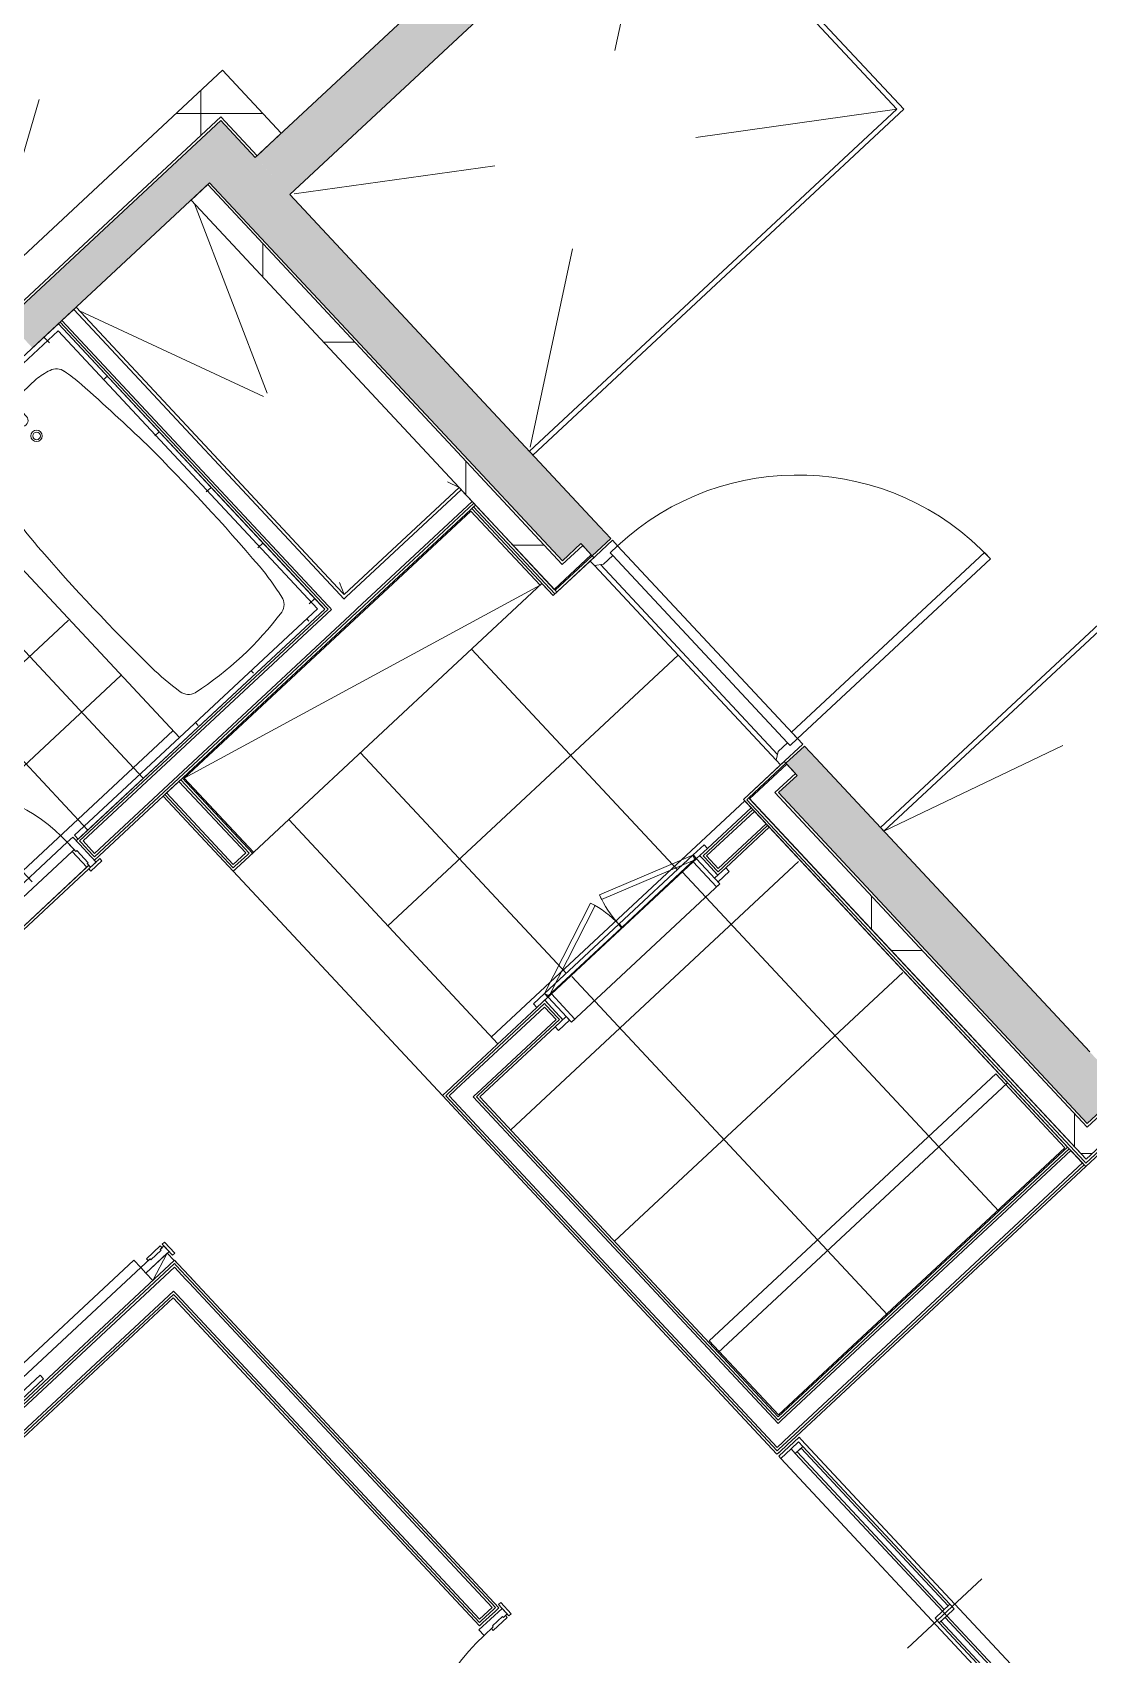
# Model space of a CAD drawing. Header units: millimetres. Extents: x -71377 to 516042, y -145869 to 441446.
# Drawn here: x 202906 to 207070, y 185870 to 192270 of the extents above; entities that cross this region are included whole.
import ezdxf

# ---------------------------------------------------------------- set-up
doc = ezdxf.new("R2010")
doc.units = ezdxf.units.MM
doc.header["$LTSCALE"] = 1000
doc.linetypes.add('_점선_S_', pattern=[1.6, 0.8, -0.8])
for name, color, linetype, lineweight in [('_ A-furn _', 6, 'Continuous', 5), ('A-door', 4, 'Continuous', 5), ('A-door-hdln', 8, 'Continuous', 5), ('A-ele-8', 8, 'Continuous', 5), ('A-fnsh', 5, 'Continuous', 5), ('A-fnsh-4', 4, 'Continuous', 5), ('A-furn', 6, 'Continuous', 5), ('A-glas', 5, 'Continuous', 5), ('A-hat', 251, 'Continuous', 5), ('A-insu', 251, 'Continuous', 5), ('A-wind', 4, 'Continuous', 5), ('A-wind-hdln', 8, 'Continuous', 5), ('A_cwall', 2, 'Continuous', 5), ('A_fnsh', 5, 'Continuous', 5), ('A_fnsh-4', 4, 'Continuous', 5), ('AA_오픈', 8, '_점선_S_', 5), ('AA_위생', 4, 'Continuous', 5), ('패밀리로 가져오기', 8, 'Continuous', 5)]:
    doc.layers.add(name, color=color, linetype=linetype, lineweight=lineweight)
pattern_1 = [(0, (-96985.9, -23353.2), (0, 800), []), (90, (-96985.9, -23353.2), (-800, 5e-14), [])]
pattern_2 = [(0, (165969.5, 243949.9), (0, 800), []), (90, (165969.5, 243949.9), (-800, 5e-14), [])]

# ---------------------------------------------------------------- blocks, each defined once
blk = doc.blocks.new('3D_세대_욕조 - 욕조_dwg-2440840-지반층 배치도')
at = {"layer": '패밀리로 가져오기'}
for p, q in [((80.7, -267.7), (80.7, -193.5)), ((26.2, -265.1), (26.2, -276)), ((27.2, -277), (32, -277)), ((162.4, -322), (67.6, -321.1)), ((162.4, -368), (67.8, -368.9)), ((26.2, -414), (26.2, -424.9)), ((27.2, -413), (32, -413)), ((80.8, -422.3), (48.8, -422.3))]:
    blk.add_line(p, q, dxfattribs=at)
at = {"layer": '패밀리로 가져오기', "flags": 128}
for points in [[(6.2, -262.1), (6.2, -240.1), (1.5, -218.6), (-5, -218.6), (-5, -283.6), (1.5, -283.6)], [(6.2, -427.9), (6.2, -449.9), (1.5, -471.4), (-5, -471.4), (-5, -406.4), (1.5, -406.4)]]:
    blk.add_lwpolyline(points, close=True, dxfattribs=at)
for points in [[(5.8, -238.1), (34.2, -238.1), (34.2, -264.1), (27.2, -264.1)], [(5.8, -264.1), (11.2, -264.1), (11.9, -264.2), (12.7, -264.4), (13.3, -264.8), (13.7, -265.2), (13.9, -265.5), (17.6, -299)], [(17.6, -299), (17.7, -299.5), (17.8, -300.2), (18, -300.7), (18.2, -301.3), (18.6, -301.9), (19.1, -302.3), (19.7, -302.7), (20.5, -302.9), (21, -303), (32, -303)], [(47.3, -303.8), (45.9, -304.5), (33.1, -304.5), (32, -304), (32, -276), (33.1, -275.5), (45.9, -275.5)], [(47.3, -320.5), (47.3, -317.8), (47.5, -268.5)], [(115, -321.6), (103.8, -317.2), (101.3, -315.3), (99.2, -313.3), (97.4, -311.1), (96, -308.9), (94.9, -306.7), (94.2, -304.7), (94, -303.6), (93.8, -302.3), (93.7, -301.3), (93.2, -279.4), (93, -277.7), (92.6, -275.9), (91.8, -274.1), (90.8, -272.6), (89.6, -271.2), (88.1, -270), (86.4, -269), (84.6, -268.3), (82.6, -267.8), (80.8, -267.7), (48.8, -267.7)], [(47.5, -421.5), (47.3, -372.2), (47.3, -369.5)], [(80.7, -496.5), (80.7, -422.3), (82.6, -422.1), (84.6, -421.7), (86.5, -421), (88.1, -420), (89.6, -418.8), (90.8, -417.4), (91.8, -415.8), (92.6, -414.1), (93, -412.3), (93.2, -410.6), (93.7, -388.7), (93.8, -387.7), (94, -386.4), (94.2, -385.3), (94.9, -383.3), (96, -381.1), (97.4, -378.8), (99.2, -376.7), (101.3, -374.6), (103.8, -372.7), (115.1, -368.4)], [(17.6, -391), (13.9, -424.5), (13.7, -424.8), (13.3, -425.1), (12.7, -425.5), (12, -425.8), (11.2, -425.9), (5.8, -425.9)], [(5.8, -451.9), (34.2, -451.9), (34.2, -425.9), (27.2, -425.9)], [(32, -387), (21, -387), (20.5, -387), (19.7, -387.3), (19.1, -387.7), (18.6, -388.1), (18.2, -388.7), (18, -389.3), (17.8, -389.8), (17.7, -390.4), (17.6, -391)], [(47.4, -413.8), (45.9, -414.5), (33.1, -414.5), (32, -414), (32, -386), (33.1, -385.5), (45.9, -385.5)]]:
    blk.add_lwpolyline(points, dxfattribs=at)
at = {"layer": '패밀리로 가져오기'}
for radius in [22.4, 15.2]:
    blk.add_circle((245, -345), radius, dxfattribs=at)
for centre, radius, start, end in [((1072.4, -9036.5), 9000, 93.20867, 95.45374), ((865.5, -7930.6), 7885.6, 87.42177, 92.15754), ((1152.4, -1251.1), 1200, 79.56604, 86.762), ((145, -145), 55, 101.53814, 164.07437), ((274, -674.5), 600, 95.45374, 103.63523), ((1359.8, -125), 55, 14.07704, 79.56608), ((61.5, -345), 1371.6, 350.20366, 9.79634), ((399.8, -217.7), 320, 164.07437, 175.65477), ((27.2, -265.1), 1, 90, 180), ((27.2, -276), 1, 180, 270), ((39.5, -291.2), 16.9, 112.1442, 116.26804), ((39.5, -288.8), 16.9, 243.73196, 247.8558), ((39.5, -291.2), 16.9, 62.07582, 67.8558), ((48.8, -269.2), 1.5, 90.00123, 153.19502), ((69.8, -345), 28, 154.73559, 205.26441), ((17.8, -320.5), 29.5, 334.73559, 0), ((17.8, -369.5), 29.5, 360, 25.26441), ((69.8, -345), 24, 95.3125, 265.19886), ((134.7, -345), 23.2, 270.686, 89.3143), ((162.2, -345), 23, 270, 90), ((27.2, -414), 1, 90, 180), ((27.2, -424.9), 1, 180, 270), ((39.5, -401.2), 16.9, 112.1442, 116.26804), ((39.5, -398.8), 16.9, 243.73196, 247.8558), ((39.5, -401.2), 16.9, 62.42125, 67.8558), ((48.8, -420.8), 1.5, 206.80498, 269.99877), ((399.8, -472.3), 320, 184.34523, 195.92563), ((145, -545), 55, 195.92563, 258.46186), ((274, -15.5), 600, 256.36477, 264.54626), ((1072.4, 8346.5), 9000, 264.54626, 266.79133), ((865.5, 7240.6), 7885.6, 267.84246, 272.57823), ((1152.4, 561.1), 1200, 273.238, 280.43396), ((1359.8, -565), 55, 280.43392, 345.92296)]:
    blk.add_arc(centre, radius, start, end, dxfattribs=at)
blk = doc.blocks.new('3D_세대_욕조 - 3D_세대_욕조-2060221-지반층 배치도')
at = {"layer": 'AA_위생'}
for p, q in [((1500, 0), (0, 0)), ((0, 0), (0, -745)), ((1500, -745), (1500, 0)), ((100, -745), (1500, -745))]:
    blk.add_line(p, q, dxfattribs=at)
blk.add_blockref('3D_세대_욕조 - 욕조_dwg-2440840-지반층 배치도', (0, 0))
blk = doc.blocks.new('3D_수납가구 - 실선_ 대각선X-2428984-지반층 배치도')
at = {"layer": '_ A-furn _'}
for p, q in [((0, 1545), (400, 1545)), ((0, 0), (0, 1545)), ((400, 1545), (400, 0)), ((400, 0), (0, 0))]:
    blk.add_line(p, q, dxfattribs=at)
blk = doc.blocks.new('3D_수납가구 - 3D_수납가구-2428817-지반층 배치도')
at = {"layer": '_ A-furn _'}
for p, q in [((0, 1545), (400, 1545)), ((0, 0), (0, 1545)), ((400, 1545), (0, 0)), ((400, 0), (0, 0))]:
    blk.add_line(p, q, dxfattribs=at)
blk = doc.blocks.new('3D_팬트리문 - _A_팬트리문_8X23_2-2362849-지반층 배치도')
at = {"layer": 'A-furn'}
for p, q in [((-24.1, 209.3), (-400, 72.5)), ((-24.1, 209.3), (-17.3, 190.5)), ((24.1, 209.3), (17.3, 190.5)), ((24.1, 209.3), (400, 72.5)), ((-393.2, 53.7), (-17.3, 190.5)), ((393.2, 53.7), (17.3, 190.5)), ((-460, 72.5), (-460, 52.5)), ((-401, 72.5), (-460, 72.5)), ((-401, 52.5), (-401, 72.5)), ((-2, 72.5), (-400, 72.5)), ((-400, 72.5), (-400, 55.5)), ((-400, 72.5), (-393.2, 53.7)), ((-2, 55.5), (-2, 72.5)), ((2, 72.5), (2, 55.5)), ((400, 72.5), (2, 72.5)), ((400, 72.5), (393.2, 53.7)), ((400, 55.5), (400, 72.5)), ((460, 72.5), (401, 72.5)), ((401, 72.5), (401, 52.5)), ((460, 52.5), (460, 72.5)), ((-460, 52.5), (-401, 52.5)), ((-400, 55.5), (-2, 55.5)), ((-400, 52.5), (-400, -82.5)), ((-382, 52.5), (-400, 52.5)), ((-382, -82.5), (-382, 52.5)), ((2, 55.5), (400, 55.5)), ((400, 52.5), (382, 52.5)), ((382, 52.5), (382, -82.5)), ((400, -82.5), (400, 52.5)), ((401, 52.5), (460, 52.5)), ((-400, -52.5), (-460, -52.5)), ((-460, -52.5), (-460, -72.5)), ((-400, -72.5), (-400, -52.5)), ((460, -52.5), (400, -52.5)), ((400, -52.5), (400, -72.5)), ((460, -72.5), (460, -52.5)), ((-460, -72.5), (-400, -72.5)), ((-400, -82.5), (-382, -82.5)), ((-400, -82.5), (400, -82.5)), ((382, -82.5), (400, -82.5)), ((400, -72.5), (460, -72.5))]:
    blk.add_line(p, q, dxfattribs=at)
for centre, start, end in [((-400, 72.5), 360, 20), ((400, 72.5), 160, 180)]:
    blk.add_arc(centre, 400, start, end, dxfattribs=at)
blk = doc.blocks.new('세대외여닫이문 - _A_WD_9x23_90도-2440023-지반층 배치도')
at = {"layer": 'A-door'}
for p, q in [((-470, 69.5), (-410, 69.5)), ((-470, 57.5), (-470, 69.5)), ((-410, 69.5), (-410, 57.5)), ((410, 69.5), (470, 69.5)), ((410, 57.5), (410, 69.5)), ((470, 69.5), (470, 57.5)), ((-410, 57.5), (-470, 57.5)), ((-450, 57.5), (-420, 57.5)), ((-450, -67.5), (-450, 57.5)), ((-425, 37.5), (-425, -17.5)), ((-420, 37.5), (-425, 37.5)), ((-425, 37.5), (-420, 37.5)), ((-425, -17.5), (-425, 37.5)), ((-420, 57.5), (-420, 37.5)), ((-420, 37.5), (-420, 47.5)), ((-420, 47.5), (-410, 47.5)), ((-410, 47.5), (-410, -27.5)), ((470, 57.5), (410, 57.5)), ((410, 47.5), (420, 47.5)), ((410, -27.5), (410, 47.5)), ((420, 57.5), (450, 57.5)), ((420, 37.5), (420, 57.5)), ((420, 47.5), (420, 37.5)), ((420, 37.5), (425, 37.5)), ((425, 37.5), (420, 37.5)), ((425, 37.5), (425, -17.5)), ((425, -17.5), (425, 37.5)), ((450, 57.5), (450, -67.5)), ((450, 47.5), (490, 47.5)), ((450, -67.5), (450, 47.5)), ((-425, -17.5), (-420, -17.5)), ((-420, -17.5), (-425, -17.5)), ((-420, -17.5), (-420, -67.5)), ((-420, -27.5), (-420, -17.5)), ((-410, -27.5), (-420, -27.5)), ((420, -27.5), (410, -27.5)), ((420, -17.5), (420, -27.5)), ((425, -17.5), (420, -17.5)), ((420, -17.5), (425, -17.5)), ((420, -67.5), (420, -17.5)), ((-420, -67.5), (-450, -67.5)), ((380, -67.5), (380, -907.5)), ((380, -67.5), (420, -67.5)), ((420, -67.5), (420, -907.5)), ((450, -67.5), (420, -67.5)), ((490, -67.5), (450, -67.5)), ((380, -907.5), (420, -907.5))]:
    blk.add_line(p, q, dxfattribs=at)
at = {"layer": 'A-door-hdln'}
for p, q in [((-425, 37.5), (-420, 37.5)), ((-420, 37.5), (-425, 37.5)), ((-420, 37.5), (-420, 57.5)), ((-420, 47.5), (-420, 37.5)), ((-410, 47.5), (-420, 47.5)), ((420, 47.5), (410, 47.5)), ((420, 57.5), (420, 37.5)), ((425, 37.5), (420, 37.5)), ((420, 37.5), (425, 37.5)), ((490, -67.5), (450, 47.5)), ((-420, -17.5), (-425, -17.5)), ((-425, -17.5), (-420, -17.5)), ((-420, -67.5), (-420, -17.5)), ((-420, -17.5), (-420, -27.5)), ((-420, -27.5), (-410, -27.5)), ((410, -27.5), (420, -27.5)), ((420, -17.5), (425, -17.5)), ((420, -27.5), (420, -17.5)), ((420, -17.5), (420, -67.5)), ((425, -17.5), (420, -17.5)), ((320, -827.5), (320, -647.5)), ((320, -647.5), (340, -647.5)), ((340, -647.5), (340, -807.5)), ((480, -647.5), (460, -647.5)), ((460, -647.5), (460, -807.5)), ((480, -827.5), (480, -647.5)), ((370, -827.5), (320, -827.5)), ((340, -807.5), (370, -807.5)), ((370, -787.5), (380, -787.5)), ((370, -847.5), (370, -787.5)), ((380, -787.5), (380, -847.5)), ((420, -787.5), (420, -847.5)), ((430, -787.5), (420, -787.5)), ((430, -847.5), (430, -787.5)), ((460, -807.5), (430, -807.5)), ((430, -827.5), (480, -827.5)), ((380, -847.5), (370, -847.5)), ((420, -847.5), (430, -847.5))]:
    blk.add_line(p, q, dxfattribs=at)
blk.add_arc((420, -67.5), 840, 180, 270, dxfattribs=at)
blk = doc.blocks.new('세대외여닫이문 - _A_ABS_7_5X21_90도-V26-지반층 배치도')
at = {"layer": 'A-door'}
for p, q in [((-395, 74.5), (-335, 74.5)), ((-395, 62.5), (-395, 74.5)), ((-335, 74.5), (-335, 62.5)), ((335, 74.5), (395, 74.5)), ((335, 62.5), (335, 74.5)), ((395, 74.5), (395, 62.5)), ((-335, 62.5), (-395, 62.5)), ((-375, 62.5), (-345, 62.5)), ((-375, 33.5), (-375, 62.5)), ((-350, 42.5), (-350, -22.5)), ((-345, 42.5), (-350, 42.5)), ((-350, 42.5), (-345, 42.5)), ((-350, -22.5), (-350, 42.5)), ((-345, 62.5), (-345, 42.5)), ((-345, 42.5), (-345, 52.5)), ((-345, 52.5), (-335, 52.5)), ((-335, 52.5), (-335, -32.5)), ((395, 62.5), (335, 62.5)), ((335, 52.5), (345, 52.5)), ((335, -32.5), (335, 52.5)), ((345, 62.5), (375, 62.5)), ((345, 42.5), (345, 62.5)), ((345, 52.5), (345, 42.5)), ((345, 42.5), (350, 42.5)), ((350, 42.5), (345, 42.5)), ((350, 42.5), (350, -22.5)), ((350, -22.5), (350, 42.5)), ((375, 62.5), (375, -72.5)), ((375, 52.5), (425, 52.5)), ((375, -72.5), (375, 52.5)), ((-375, -72.5), (-375, -33.5)), ((-350, -22.5), (-345, -22.5)), ((-345, -22.5), (-350, -22.5)), ((-345, -22.5), (-345, -72.5)), ((-345, -32.5), (-345, -22.5)), ((-335, -32.5), (-345, -32.5)), ((345, -32.5), (335, -32.5)), ((345, -22.5), (345, -32.5)), ((350, -22.5), (345, -22.5)), ((345, -22.5), (350, -22.5)), ((345, -72.5), (345, -22.5)), ((-345, -72.5), (-375, -72.5)), ((305, -72.5), (305, -762.5)), ((305, -72.5), (345, -72.5)), ((345, -72.5), (345, -762.5)), ((375, -72.5), (345, -72.5)), ((425, -72.5), (375, -72.5)), ((305, -762.5), (345, -762.5))]:
    blk.add_line(p, q, dxfattribs=at)
at = {"layer": 'A-door-hdln'}
for p, q in [((-350, 42.5), (-345, 42.5)), ((-345, 42.5), (-350, 42.5)), ((-345, 42.5), (-345, 62.5)), ((-345, 52.5), (-345, 42.5)), ((-335, 52.5), (-345, 52.5)), ((-335, 62.5), (335, 62.5)), ((-335, 52.5), (335, 52.5)), ((345, 52.5), (335, 52.5)), ((345, 62.5), (345, 42.5)), ((350, 42.5), (345, 42.5)), ((345, 42.5), (350, 42.5)), ((425, -72.5), (375, 52.5)), ((-345, -22.5), (-350, -22.5)), ((-350, -22.5), (-345, -22.5)), ((-345, -32.5), (-345, -22.5)), ((-345, -22.5), (-345, -32.5)), ((-345, -72.5), (-345, -32.5)), ((-345, -32.5), (-335, -32.5)), ((-335, -32.5), (335, -32.5)), ((335, -32.5), (345, -32.5)), ((345, -22.5), (350, -22.5)), ((345, -32.5), (345, -22.5)), ((345, -22.5), (345, -32.5)), ((350, -22.5), (345, -22.5)), ((345, -32.5), (345, -72.5)), ((-345, -72.5), (345, -72.5)), ((245, -682.5), (245, -502.5)), ((245, -502.5), (265, -502.5)), ((265, -502.5), (265, -662.5)), ((405, -502.5), (385, -502.5)), ((385, -502.5), (385, -662.5)), ((405, -682.5), (405, -502.5)), ((295, -682.5), (245, -682.5)), ((265, -662.5), (295, -662.5)), ((295, -642.5), (305, -642.5)), ((295, -702.5), (295, -642.5)), ((305, -702.5), (295, -702.5)), ((305, -642.5), (305, -702.5)), ((345, -642.5), (345, -702.5)), ((355, -642.5), (345, -642.5)), ((345, -702.5), (355, -702.5)), ((355, -702.5), (355, -642.5)), ((385, -662.5), (355, -662.5)), ((355, -682.5), (405, -682.5))]:
    blk.add_line(p, q, dxfattribs=at)
blk.add_arc((345, -72.5), 690, 180, 270, dxfattribs=at)
blk = doc.blocks.new('미서기문_알파룸_ - _A_ASD_18X21-2421791-지반층 배치도')
at = {"layer": 'A-door'}
for p, q in [((-900, 60), (-888, 60)), ((-900, -50), (-900, 60)), ((-888, 5), (-888, -50)), ((888, 60), (900, 60)), ((888, 5), (888, 60)), ((900, 60), (900, -50)), ((-888, -50), (-900, -50)), ((900, -50), (888, -50))]:
    blk.add_line(p, q, dxfattribs=at)
at = {"layer": 'A-door-hdln'}
for p, q in [((0, 205), (0, -195)), ((-888, 60), (888, 60)), ((888, -50), (-888, -50))]:
    blk.add_line(p, q, dxfattribs=at)
at = {"layer": 'A-glas'}
for p, q in [((-863, 14), (-863, 36)), ((-863, 36), (-12.5, 36)), ((-12.5, 14), (-863, 14)), ((-12.5, 36), (-12.5, 14)), ((12.5, -26), (12.5, -4)), ((12.5, -4), (863, -4)), ((863, -26), (12.5, -26)), ((863, -4), (863, -26))]:
    blk.add_line(p, q, dxfattribs=at)
at = {"layer": 'A-wind'}
for p, q in [((-888, 5), (-888, 45)), ((-888, 45), (-863, 45)), ((-863, 5), (-888, 5)), ((-863, 45), (-863, 5)), ((-12.5, 5), (-12.5, 45)), ((-12.5, 45), (12.5, 45)), ((-12.5, -35), (-12.5, 5)), ((-12.5, 5), (12.5, 5)), ((12.5, 5), (-12.5, 5)), ((12.5, 45), (12.5, 5)), ((12.5, 5), (12.5, -35)), ((863, -35), (863, 5)), ((863, 5), (888, 5)), ((888, 5), (888, -35)), ((12.5, -35), (-12.5, -35)), ((888, -35), (863, -35))]:
    blk.add_line(p, q, dxfattribs=at)
at = {"layer": 'A-wind-hdln'}
for p, q in [((-12.5, 45), (-863, 45)), ((-863, 5), (-12.5, 5)), ((863, 5), (12.5, 5)), ((12.5, -35), (863, -35))]:
    blk.add_line(p, q, dxfattribs=at)
blk = doc.blocks.new('대장2_84A_1층_rvt-3-지반층 배치도')
at = {"layer": 'A-hat'}
h = blk.add_hatch(dxfattribs=at)
h.set_pattern_fill('FP_13', color=256, style=0, pattern_type=2)
h.set_pattern_definition(pattern_1)
h.paths.add_polyline_path([(-58367.2, -76828.3), (-58301.4, -76766.9), (-59358.5, -75633.3), (-59424.3, -75694.7), (-59039.1, -76107.7)])
h = blk.add_hatch(dxfattribs=at)
h.set_pattern_fill('FP_90', color=256, style=0, pattern_type=2)
h.set_pattern_definition([(133, (-60738.66, -77774.93), (-219.406, -204.6), []), (223, (-60738.66, -77774.93), (204.6, -219.406), [])])
h.paths.add_polyline_path([(-60475.7, -78753.4), (-60417.2, -78698.9), (-60405, -78714.9), (-59897.4, -78241.6), (-59906.3, -78222.5), (-59890.6, -78207.8), (-59874.8, -78220.4), (-58903, -77302.1), (-59947.2, -76182.3), (-61512.3, -77641.8), (-60925.7, -78270.8)])
h.paths.add_polyline_path([(-60871.8, -77925.8), (-60943.5, -77916.4), (-60994.8, -77891.6), (-61166.8, -77760.5), (-61281.1, -77641.8), (-61281.1, -77590.2), (-61422.7, -77708.6), (-61483, -77641.8), (-59940.3, -76219.1), (-58933.4, -77315.2), (-59470.1, -77815.7), (-60431.7, -76798.2), (-60492.5, -76854.9), (-60294, -77064.8), (-60259.7, -77167), (-60259.5, -77189.3), (-60271, -77275), (-60294.5, -77329.7), (-60368.5, -77414.1), (-60469.7, -77462.7), (-60580.2, -77467.3), (-60648.2, -77443.6), (-60694, -77414.1), (-60732.2, -77375.7), (-60759.9, -77338), (-60883.7, -77219.7), (-61040.6, -77366), (-60986.9, -77367.8), (-60821.7, -77561.5), (-60739, -77715.9), (-60732.3, -77756), (-60740.5, -77834.6), (-60775.3, -77889.2), (-60851.3, -77923)])
h = blk.add_hatch(dxfattribs=at)
h.set_pattern_fill('FP_13', color=256, style=0, pattern_type=2)
h.set_pattern_definition(pattern_1)
h.paths.add_polyline_path([(-58026.2, -77194), (-57960.4, -77132.6), (-58301.4, -76766.9), (-58367.2, -76828.3), (-58030.6, -77189.3)])
h = blk.add_hatch(dxfattribs=at)
h.set_pattern_fill('FP_98', color=256, style=0, pattern_type=2)
h.set_pattern_definition([(223, (-58180.9, -78179.1), (409.2, -438.81), []), (313, (-58180.9, -78179.1), (438.81, 409.2), [])])
h.paths.add_polyline_path([(-58213.9, -79023.5), (-58065, -78875.2), (-58073.3, -78865), (-58023.2, -78833.5), (-58014.1, -78837.1), (-57433.4, -78290.1), (-57436.1, -78270.8), (-57401.1, -78238.2), (-57387.5, -78252.8), (-57221.4, -78086.3), (-57246.3, -78059.6), (-57107.4, -77915.3), (-57850.2, -77118.7), (-57996.5, -77255.1), (-58040.8, -77207.6), (-59039.1, -78138.5), (-58227.1, -79009.3)])
h.paths.add_polyline_path([(-58018.5, -78837.1), (-58030.1, -78824.7), (-57736.1, -78556.4), (-57727.4, -78565.7), (-58017.2, -78835.9)])
h.paths.add_polyline_path([(-57724.5, -78563), (-57736.1, -78550.5), (-57444.3, -78279.9), (-57435.7, -78293.7), (-57541.6, -78392.5)])
h = blk.add_hatch(dxfattribs=at)
h.set_pattern_fill('FP_13', color=256, style=0, pattern_type=2)
h.set_pattern_definition(pattern_1)
h.paths.add_polyline_path([(-55894.9, -79479.4), (-53660.7, -77395.9), (-53722, -77330.1), (-55956.3, -79413.6)])
h = blk.add_hatch(dxfattribs=at)
h.set_pattern_fill('FP_13', color=256, style=0, pattern_type=2)
h.set_pattern_definition(pattern_1)
h.paths.add_polyline_path([(-55956.3, -79413.6), (-55890.5, -79352.2), (-57121.5, -78032.1), (-57187.3, -78093.5), (-56737.2, -78576.3)])
h = blk.add_hatch(dxfattribs=at)
h.set_pattern_fill('FP_95', color=256, style=0, pattern_type=2)
h.set_pattern_definition([(313, (-57138.75, -79285.65), (438.81, 409.2), []), (43, (-57138.75, -79285.65), (-409.2, 438.81), [])])
h.paths.add_polyline_path([(-57108.5, -80494.8), (-55967.5, -79430.9), (-57150.5, -78175.4), (-57314.2, -78331.4), (-57302.8, -78344.8), (-57363.9, -78392.5), (-57444.5, -78306), (-58000.2, -78830.4), (-57913.5, -78927.9), (-57975.1, -78971.7), (-57988.7, -78957), (-58279.5, -79239), (-57108.9, -80494.3)])
h.paths.add_polyline_path([(-57958, -78928.4), (-57944.8, -78916.1), (-58017.2, -78840), (-58029.6, -78851.6), (-57958.4, -78927.9)])
h.paths.add_polyline_path([(-57359.7, -78370.5), (-57352.6, -78351.8), (-57418.2, -78281.4), (-57431.3, -78293.7), (-57361.3, -78368.9)])
at = {"layer": 'A-ele-8'}
for p, q in [((-59883.3, -78201), (-59869.6, -78215.7)), ((-60417.2, -78698.9), (-59912.5, -78228.3))]:
    blk.add_line(p, q, dxfattribs=at)
at = {"layer": 'A-fnsh'}
for p, q in [((-57850.2, -77118.7), (-57996.5, -77255.1)), ((-57117.1, -77904.9), (-57833.2, -77137)), ((-58040.8, -77207.6), (-59039.1, -78138.5)), ((-57996.5, -77255.1), (-58040.8, -77207.6)), ((-57246.3, -78059.6), (-57100, -77923.2)), ((-57215.6, -78092.5), (-57246.3, -78059.6)), ((-55967.5, -79430.9), (-57144, -78169.3)), ((-59825.4, -78318), (-60333.7, -78792)), ((-57444.5, -78306), (-58003.3, -78827)), ((-58003.3, -78827), (-57444.5, -78306)), ((-57405.2, -78295.3), (-57418.2, -78281.4)), ((-58433.3, -79228.1), (-59258.5, -78343.1)), ((-57346.6, -78358.2), (-57359.5, -78344.3)), ((-54970.8, -78645), (-55895.9, -79507.7)), ((-58029.6, -78851.6), (-58016.6, -78865.5)), ((-57970.9, -78914.5), (-57958, -78928.4)), ((-59489, -79877.5), (-59476, -79891.4)), ((-59430.3, -79940.4), (-59417.4, -79954.3)), ((-57099.7, -80630.3), (-57113.6, -80643.2)), ((-58210.2, -81248.8), (-58224.1, -81261.8)), ((-58273.1, -81307.4), (-58287, -81320.4))]:
    blk.add_line(p, q, dxfattribs=at)
at = {"layer": 'A-fnsh-4'}
for p, q in [((-58890, -77302.1), (-59940.3, -76175.8)), ((-58308.9, -76890.8), (-58762.3, -77313.7)), ((-57989.5, -77248.7), (-58310.1, -76904.9)), ((-57988.7, -77234.2), (-57981.9, -77241.5)), ((-58883.5, -77309.1), (-59863.5, -78222.9)), ((-58890, -77302.1), (-58883.5, -77309.1)), ((-58771.5, -77322.2), (-59804.9, -78285.8)), ((-58762.3, -77313.7), (-58771.5, -77322.2)), ((-53668.1, -77417.3), (-55895.5, -79494.3)), ((-59464.9, -77981.8), (-59195.2, -78271)), ((-59527.8, -78040.4), (-59258.1, -78329.7)), ((-57224.8, -78053.3), (-57232.5, -78060.5)), ((-55902.6, -79486.6), (-57232.5, -78060.5)), ((-57209.1, -78099.5), (-57404.8, -78281.9)), ((-57150.5, -78162.4), (-57346.1, -78344.8)), ((-59857, -78229.9), (-59863.5, -78222.9)), ((-59857, -78229.9), (-59811.3, -78278.9)), ((-59202.1, -78277.5), (-59195.2, -78271)), ((-59811.3, -78278.9), (-59804.9, -78285.8)), ((-59258.1, -78329.7), (-59251.1, -78323.2)), ((-59251.1, -78323.2), (-59202.1, -78277.5)), ((-57404.8, -78281.9), (-57398.3, -78288.9)), ((-57398.3, -78288.9), (-57352.6, -78337.9)), ((-57352.6, -78337.9), (-57346.1, -78344.8)), ((-58350, -79163.4), (-58030.1, -78865)), ((-58023.6, -78872), (-58030.1, -78865)), ((-57977.9, -78921), (-58023.6, -78872)), ((-58291.4, -79226.3), (-57971.4, -78927.9)), ((-57971.4, -78927.9), (-57977.9, -78921)), ((-58412.9, -79222.1), (-58350, -79163.4)), ((-58419.9, -79228.5), (-58412.9, -79222.1)), ((-58419.9, -79228.5), (-57113.2, -80629.8)), ((-58298.3, -79232.8), (-58291.4, -79226.3)), ((-58298.3, -79232.8), (-57108.9, -80508.3)), ((-55961.1, -79437.9), (-57102, -80501.8)), ((-55895.5, -79494.3), (-55902.6, -79486.6)), ((-55902.4, -79500.8), (-57043.3, -80564.7)), ((-62078.8, -82305.6), (-59489.5, -79890.9)), ((-59489.5, -79890.9), (-59483, -79897.9)), ((-59483, -79897.9), (-59424.3, -79960.8)), ((-59424.3, -79960.8), (-58223.7, -81248.3)), ((-62020.2, -82368.4), (-59493.7, -80012.5)), ((-59493.7, -80012.5), (-59487.2, -80019.4)), ((-59487.2, -80019.4), (-58286.6, -81307)), ((-57102, -80501.8), (-57108.9, -80508.3)), ((-57043.3, -80564.7), (-57106.2, -80623.3)), ((-57106.2, -80623.3), (-57113.2, -80629.8)), ((-58279.6, -81300.5), (-58230.6, -81254.8)), ((-58230.6, -81254.8), (-58223.7, -81248.3)), ((-58286.6, -81307), (-58279.6, -81300.5))]:
    blk.add_line(p, q, dxfattribs=at)
at = {"layer": 'A-furn'}
for p, q in [((-59195.6, -78284.5), (-59039.1, -78138.5)), ((-59039.1, -78138.5), (-58213.9, -79023.5)), ((-59258.5, -78343.1), (-59244.6, -78330.2)), ((-59258.5, -78343.1), (-58433.3, -79228.1))]:
    blk.add_line(p, q, dxfattribs=at)
at = {"layer": 'A-insu'}
for p, q in [((-59358.5, -75633.3), (-59424.3, -75694.7)), ((-58301.4, -76766.9), (-59358.5, -75633.3)), ((-59424.3, -75694.7), (-58367.2, -76828.3)), ((-59886.9, -76126), (-59933.3, -76169.4)), ((-57960.4, -77132.6), (-58301.4, -76766.9)), ((-58367.2, -76828.3), (-58026.2, -77194)), ((-58315.4, -76883.9), (-58358.7, -76837.4)), ((-57992.1, -77230.5), (-57845.8, -77094.1)), ((-57879.9, -77057.6), (-57960.4, -77132.6)), ((-57845.8, -77094.1), (-57879.9, -77057.6)), ((-58026.2, -77194), (-57992.1, -77230.5)), ((-53722, -77330.1), (-55890.5, -79352.2)), ((-55894.9, -79479.4), (-53660.7, -77395.9)), ((-57075.2, -77920.6), (-57221.4, -78057)), ((-57041.1, -77957.1), (-57075.2, -77920.6)), ((-59471.8, -77988.3), (-59520.8, -78034)), ((-57121.5, -78032.1), (-57041.1, -77957.1)), ((-57221.4, -78057), (-57187.3, -78093.5)), ((-55890.5, -79352.2), (-57121.5, -78032.1)), ((-57156.9, -78155.4), (-57202.6, -78106.4)), ((-57187.3, -78093.5), (-55956.3, -79413.6)), ((-55956.3, -79413.6), (-55894.9, -79479.4)), ((-55908.9, -79493.8), (-55954.6, -79444.8))]:
    blk.add_line(p, q, dxfattribs=at)
at = {"layer": 'A_fnsh'}
for p, q in [((-59961.8, -76196), (-60506.7, -76704)), ((-60493, -76718.7), (-59948.2, -76210.6)), ((-59947.2, -76182.3), (-59961.8, -76196)), ((-59948.2, -76210.6), (-58925.2, -77307.6)), ((-58910.6, -77294), (-59947.2, -76182.3)), ((-58925.2, -77307.6), (-59470.1, -77815.7)), ((-59456.4, -77830.3), (-58896.9, -77308.6)), ((-58896.9, -77308.6), (-58910.6, -77294)), ((-59470.1, -77815.7), (-59883.3, -78201)), ((-59869.6, -78215.7), (-59456.4, -77830.3)), ((-59883.3, -78201), (-59869.6, -78215.7))]:
    blk.add_line(p, q, dxfattribs=at)
at = {"layer": 'A_fnsh-4'}
for p, q in [((-59877.7, -76117.5), (-59886.9, -76126)), ((-58836.6, -77252.3), (-59886.9, -76126)), ((-58827.4, -77243.8), (-59877.7, -76117.5)), ((-59940.3, -76175.8), (-59947.2, -76182.3)), ((-59947.2, -76182.3), (-58896.9, -77308.6)), ((-59933.3, -76169.4), (-59940.3, -76175.8)), ((-58883, -77295.6), (-59933.3, -76169.4)), ((-58367.2, -76828.3), (-58820.6, -77251.1)), ((-58358.7, -76837.4), (-58812.1, -77260.3)), ((-58358.7, -76837.4), (-58367.2, -76828.3)), ((-58315.4, -76883.9), (-58768.8, -77306.7)), ((-58755.8, -77320.6), (-58302.4, -76897.8)), ((-58310.1, -76904.9), (-58317, -76911.4)), ((-58317, -76911.4), (-57996.5, -77255.1)), ((-58308.9, -76890.8), (-58315.4, -76883.9)), ((-58302.4, -76897.8), (-58310.1, -76904.9)), ((-58302.4, -76897.8), (-58308.9, -76890.8)), ((-57988.7, -77234.2), (-58302.4, -76897.8)), ((-57842.4, -77097.8), (-57988.7, -77234.2)), ((-57981.9, -77241.5), (-57835.6, -77105.1)), ((-57835.6, -77105.1), (-57842.4, -77097.8)), ((-58821, -77250.8), (-58827.4, -77243.8)), ((-57996.5, -77255.1), (-57989.5, -77248.7)), ((-57989.5, -77248.7), (-57981.9, -77241.5)), ((-58896.9, -77308.6), (-59876.9, -78222.5)), ((-58870.1, -77309.5), (-59850.1, -78223.4)), ((-58883, -77295.6), (-58876.6, -77302.6)), ((-58876.6, -77302.6), (-58870.1, -77309.5)), ((-58836.6, -77252.3), (-58823.6, -77266.2)), ((-58823.6, -77266.2), (-58821.2, -77268.8)), ((-58812.1, -77260.3), (-58821.2, -77268.8)), ((-58820.6, -77251.1), (-58821, -77250.8)), ((-58768.8, -77306.7), (-58777.9, -77315.2)), ((-59805.3, -78299.3), (-58755.8, -77320.6)), ((-58777.9, -77315.2), (-59804.4, -78272.4)), ((-55895.9, -79507.7), (-53661.6, -77424.2)), ((-53675.3, -77409.6), (-55894.9, -79479.4)), ((-57085.4, -77909.6), (-57246.3, -78059.6)), ((-57224.8, -78053.3), (-57078.6, -77916.9)), ((-57078.6, -77916.9), (-57085.4, -77909.6)), ((-59464.9, -77981.8), (-59471.8, -77988.3)), ((-59471.8, -77988.3), (-59208.6, -78270.6)), ((-59457.9, -77975.3), (-59464.9, -77981.8)), ((-59181.7, -78271.5), (-59457.9, -77975.3)), ((-59527.8, -78040.4), (-59534.7, -78046.9)), ((-59534.7, -78046.9), (-59258.5, -78343.1)), ((-59520.8, -78034), (-59527.8, -78040.4)), ((-59520.8, -78034), (-59257.6, -78316.3)), ((-57246.3, -78059.6), (-57239.5, -78066.9)), ((-57239.5, -78066.9), (-55909.6, -79493.1)), ((-55894.9, -79479.4), (-57224.8, -78053.3)), ((-57202.6, -78106.4), (-57391.3, -78282.4)), ((-57215.6, -78092.5), (-57387.5, -78252.8)), ((-57209.1, -78099.5), (-57215.6, -78092.5)), ((-57202.6, -78106.4), (-57209.1, -78099.5)), ((-57156.9, -78155.4), (-57345.6, -78331.4)), ((-57315.9, -78329.6), (-57144, -78169.3)), ((-57150.5, -78162.4), (-57156.9, -78155.4)), ((-57144, -78169.3), (-57150.5, -78162.4)), ((-59876.9, -78222.5), (-59870.5, -78229.4)), ((-59870.5, -78229.4), (-59864, -78236.4)), ((-59864, -78236.4), (-59818.3, -78285.4)), ((-59804.4, -78272.4), (-59850.1, -78223.4)), ((-59257.6, -78316.3), (-59208.6, -78270.6)), ((-59188.7, -78278), (-59181.7, -78271.5)), ((-59818.3, -78285.4), (-59811.8, -78292.3)), ((-59811.8, -78292.3), (-59805.3, -78299.3)), ((-59258.5, -78343.1), (-59251.6, -78336.6)), ((-59251.6, -78336.6), (-59244.6, -78330.2)), ((-59244.6, -78330.2), (-59195.6, -78284.5)), ((-59195.6, -78284.5), (-59188.7, -78278)), ((-57418.2, -78281.4), (-57411.7, -78288.4)), ((-57411.7, -78288.4), (-57405.2, -78295.3)), ((-57405.2, -78295.3), (-57359.5, -78344.3)), ((-57391.3, -78282.4), (-57345.6, -78331.4)), ((-57359.5, -78344.3), (-57353.1, -78351.3)), ((-57353.1, -78351.3), (-57346.6, -78358.2)), ((-58060.3, -78880.2), (-58356.5, -79156.5)), ((-58343.6, -79170.3), (-58030.5, -78878.5)), ((-57984.8, -78927.5), (-58030.5, -78878.5)), ((-58023.1, -78858.5), (-58029.6, -78851.6)), ((-58016.6, -78865.5), (-58023.1, -78858.5)), ((-57970.9, -78914.5), (-58016.6, -78865.5)), ((-58297.9, -79219.4), (-57984.8, -78927.5)), ((-58284.9, -79233.2), (-57988.7, -78957)), ((-57964.5, -78921.4), (-57970.9, -78914.5)), ((-57958, -78928.4), (-57964.5, -78921.4)), ((-58363.5, -79162.9), (-58370.4, -79169.4)), ((-58356.5, -79156.5), (-58363.5, -79162.9)), ((-58426.4, -79221.6), (-58433.3, -79228.1)), ((-58433.3, -79228.1), (-57113.6, -80643.2)), ((-58419.4, -79215.1), (-58426.4, -79221.6)), ((-58370.4, -79169.4), (-58419.4, -79215.1)), ((-58406.4, -79229), (-58357.4, -79183.3)), ((-58406.4, -79229), (-57112.7, -80616.4)), ((-58357.4, -79183.3), (-58343.6, -79170.3)), ((-58311.8, -79232.3), (-58304.8, -79225.8)), ((-58311.8, -79232.3), (-57109.4, -80521.7)), ((-58304.8, -79225.8), (-58297.9, -79219.4)), ((-57108.5, -80494.8), (-58284.9, -79233.2)), ((-55967.5, -79430.9), (-57108.5, -80494.8)), ((-55954.6, -79444.8), (-57095.5, -80508.7)), ((-55961.1, -79437.9), (-55967.5, -79430.9)), ((-55954.6, -79444.8), (-55961.1, -79437.9)), ((-55908.9, -79493.8), (-57049.8, -80557.7)), ((-57036.8, -80571.6), (-55895.9, -79507.7)), ((-55909.6, -79493.1), (-55902.4, -79500.8)), ((-55902.4, -79500.8), (-55908.9, -79493.8)), ((-55895.9, -79507.7), (-55902.4, -79500.8)), ((-55902.4, -79500.8), (-55895.9, -79507.7)), ((-59489, -79877.5), (-62085.3, -82298.6)), ((-62072.3, -82312.5), (-59489.9, -79904.4)), ((-59489.9, -79904.4), (-59444.2, -79953.4)), ((-59482.5, -79884.5), (-59489, -79877.5)), ((-59476, -79891.4), (-59482.5, -79884.5)), ((-59430.3, -79940.4), (-59476, -79891.4)), ((-62026.6, -82361.5), (-59493.2, -79999.1)), ((-59493.2, -79999.1), (-59486.8, -80006)), ((-59444.2, -79953.4), (-59431.3, -79967.3)), ((-59431.3, -79967.3), (-58237.1, -81247.9)), ((-59423.9, -79947.4), (-59430.3, -79940.4)), ((-59417.4, -79954.3), (-59423.9, -79947.4)), ((-58210.2, -81248.8), (-59417.4, -79954.3)), ((-62013.7, -82375.4), (-59494.2, -80025.9)), ((-59494.2, -80025.9), (-58287, -81320.4)), ((-59486.8, -80006), (-59480.3, -80013)), ((-59480.3, -80013), (-58286.1, -81293.6)), ((-57095.5, -80508.7), (-57102.4, -80515.2)), ((-57063.7, -80570.7), (-57112.7, -80616.4)), ((-57102.4, -80515.2), (-57109.4, -80521.7)), ((-57049.8, -80557.7), (-57063.7, -80570.7)), ((-57043.8, -80578.1), (-57036.8, -80571.6)), ((-57113.6, -80643.2), (-57106.7, -80636.8)), ((-57106.7, -80636.8), (-57099.7, -80630.3)), ((-57099.7, -80630.3), (-57050.7, -80584.6)), ((-57050.7, -80584.6), (-57043.8, -80578.1)), ((-58286.1, -81293.6), (-58237.1, -81247.9)), ((-58273.1, -81307.4), (-58224.1, -81261.8)), ((-58224.1, -81261.8), (-58217.2, -81255.3)), ((-58217.2, -81255.3), (-58210.2, -81248.8)), ((-58287, -81320.4), (-58280.1, -81313.9)), ((-58280.1, -81313.9), (-58273.1, -81307.4))]:
    blk.add_line(p, q, dxfattribs=at)
at = {"layer": 'AA_오픈'}
for p, q in [((-59410.6, -75709.3), (-58820.6, -77251.1)), ((-59864.1, -76132.1), (-58367.2, -76828.3))]:
    blk.add_line(p, q, dxfattribs=at)
at = {"layer": 'A-door-hdln'}
for name, p, rotation in [('세대외여닫이문 - _A_ABS_7_5X21_90도-V26-지반층 배치도', (-60115.4, -78516.6), 223.0000012484762), ('세대외여닫이문 - _A_WD_9x23_90도-2440023-지반층 배치도', (-59859.7, -79553.2), 313.0000012484762), ('미서기문_알파룸_ - _A_ASD_18X21-2421791-지반층 배치도', (-56456.4, -81274.7), 313.0000012484762), ('세대외여닫이문 - _A_WD_9x23_90도-2440023-지반층 배치도', (-57933.1, -81619.3), 313.0000012484762)]:
    blk.add_blockref(name, p, dxfattribs=dict(at, rotation=rotation))
at = {"layer": 'A-furn'}
for name, p, rotation in [('3D_수납가구 - 3D_수납가구-2428817-지반층 배치도', (-59450.9, -77975.6), 313.0000012484762), ('3D_팬트리문 - _A_팬트리문_8X23_2-2362849-지반층 배치도', (-57688.1, -78604.9), 43.00000124847571), ('3D_수납가구 - 실선_ 대각선X-2428984-지반층 배치도', (-57381, -80195.2), 313.0000012484762)]:
    blk.add_blockref(name, p, dxfattribs=dict(at, rotation=rotation))
at = {"layer": 'AA_위생', "rotation": 313.0000012484758}
blk.add_blockref('3D_세대_욕조 - 3D_세대_욕조-2060221-지반층 배치도', (-59948.2, -76210.6), dxfattribs=at)
blk = doc.blocks.new('세대현관문 - _A_FSD_11x22-6446858-지반층 배치도')
at = {"layer": 'A-door'}
for p, q in [((485, 50), (485, 1090)), ((485, 1090), (520, 1090)), ((520, 50), (520, 1090)), ((-520, 50), (-550, 50)), ((-550, 50), (-550, -70)), ((-520, 10), (-520, 50)), ((-505, 10), (-520, 10)), ((-505, -40), (-505, 10)), ((485, 50), (520, 50)), ((520, 10), (505, 10)), ((505, 10), (505, -40)), ((550, 50), (520, 50)), ((520, 50), (520, 10)), ((550, -70), (550, 50)), ((-525, -70), (-505, -40)), ((505, -40), (525, -70)), ((-550, -70), (-525, -70)), ((525, -70), (550, -70))]:
    blk.add_line(p, q, dxfattribs=at)
at = {"layer": 'A-door-hdln'}
for p, q in [((-520, 50), (520, 50)), ((-505, 10), (505, 10)), ((-525, -70), (525, -70))]:
    blk.add_line(p, q, dxfattribs=at)
blk.add_arc((520, 50), 1040, 90, 180, dxfattribs=at)

msp = doc.modelspace()

# ---------------------------------------------------------------- hatches: boundary and pattern name
at = {"layer": 'A-hat'}
for points in [[(203921, 191630.2), (205237.5, 192857.8), (205101.1, 193004.1), (203784.6, 191776.5)], [(202905.8, 191025.3), (203750.5, 191813), (203648.2, 191922.7), (202803.5, 191135)], [(204995.5, 190184.7), (205141.8, 190321.1), (203750.5, 191813), (203604.2, 191676.6), (204931.9, 190252.9)], [(207065.4, 187965), (207211.7, 188101.4), (205994.3, 189406.9), (205848, 189270.5), (206801.8, 188247.7)]]:
    msp.add_hatch(color=256, dxfattribs=at).paths.add_polyline_path(points)
h = msp.add_hatch(dxfattribs=at)
h.set_pattern_fill('FP_13', color=256, scale=1000, style=0, pattern_type=2)
h.set_pattern_definition(pattern_2)
h.paths.add_polyline_path([(203791.9, 191783.3), (203887, 191871.9), (203655.1, 192120.6), (203560.1, 192031.9), (203648.7, 191936.9)])
h = msp.add_hatch(dxfattribs=at)
h.set_pattern_fill('FP_13', color=256, scale=1000, style=0, pattern_type=2)
h.set_pattern_definition(pattern_2)
h.paths.add_polyline_path([(202796.7, 191142.3), (203648.7, 191936.9), (203560.1, 192031.9), (202708, 191237.4), (202747.2, 191195.4)])
h = msp.add_hatch(color=256, dxfattribs=at)
h.paths.add_polyline_path([(205921.2, 189338.7), (205994.3, 189406.9), (205950, 189454.4), (205876.8, 189386.2)])
h.paths.add_polyline_path([(205113, 190205.3), (205186.1, 190273.5), (205141.8, 190321.1), (205068.7, 190252.9)])

# ---------------------------------------------------------------- linework, layer by layer
at = {"layer": 'A-ele-8'}
msp.add_line((205843.9, 189421.6), (205146, 190170), dxfattribs=at)
at = {"layer": 'A-fnsh'}
for p, q in [((206341.9, 191966.6), (204879.2, 190602.6)), ((206250, 189132.6), (209029.2, 191724.2)), ((205213.4, 190244.3), (205922.7, 189483.7))]:
    msp.add_line(p, q, dxfattribs=at)
at = {"layer": 'A-insu'}
for p, q in [((203655.1, 192120.6), (202708, 191237.4)), ((203887, 191871.9), (203655.1, 192120.6)), ((202796.7, 191142.3), (203648.7, 191936.9)), ((203648.7, 191936.9), (203791.9, 191783.3)), ((203791.9, 191783.3), (203887, 191871.9))]:
    msp.add_line(p, q, dxfattribs=at)
at = {"layer": 'A_cwall'}
for p, q in [((205101.1, 193004.1), (203784.6, 191776.5)), ((203921, 191630.2), (205383.7, 192994.2)), ((203648.2, 191922.7), (202803.5, 191135)), ((203784.6, 191776.5), (203648.2, 191922.7)), ((202905.8, 191025.3), (203604.2, 191676.6)), ((203604.2, 191676.6), (204995.5, 190184.7)), ((205141.8, 190321.1), (203921, 191630.2)), ((205186.1, 190273.5), (205141.8, 190321.1)), ((204995.5, 190184.7), (205068.7, 190252.9)), ((205068.7, 190252.9), (205113, 190205.3)), ((205113, 190205.3), (205186.1, 190273.5)), ((207065.4, 187965), (209328.9, 190075.8)), ((205950, 189454.4), (205876.8, 189386.2)), ((205994.3, 189406.9), (205950, 189454.4)), ((205876.8, 189386.2), (205921.2, 189338.7)), ((207075.3, 188247.7), (205994.3, 189406.9)), ((205921.2, 189338.7), (205848, 189270.5)), ((205848, 189270.5), (207065.4, 187965))]:
    msp.add_line(p, q, dxfattribs=at)
at = {"layer": 'A_fnsh-4'}
for p, q in [((205369.1, 192980.6), (206313.7, 191967.6)), ((206341.9, 191966.6), (205383.7, 192994.2)), ((206313.7, 191967.6), (204865.6, 190617.3)), ((209029.2, 191724.2), (206250, 189132.6)), ((206263.7, 189118), (209042.8, 191709.6)), ((204865.6, 190617.3), (204879.2, 190602.6)), ((206250, 189132.6), (206263.7, 189118))]:
    msp.add_line(p, q, dxfattribs=at)
at = {"layer": 'AA_오픈'}
for p, q in [((202708, 191237.4), (203672.3, 194536.3)), ((205369.1, 192980.6), (204865.6, 190617.3)), ((206313.7, 191967.6), (203921, 191630.2)), ((209854.4, 190839.3), (206263.7, 189118))]:
    msp.add_line(p, q, dxfattribs=at)

# ---------------------------------------------------------------- block references
msp.add_blockref('대장2_84A_1층_rvt-3-지반층 배치도', (262955.4, 267303.1))
at = {"layer": 'A-door-hdln', "rotation": 313.0000012484761}
msp.add_blockref('세대현관문 - _A_FSD_11x22-6446858-지반층 배치도', (205531.5, 189829.9), dxfattribs=at)

doc.saveas('drawing.dxf')
